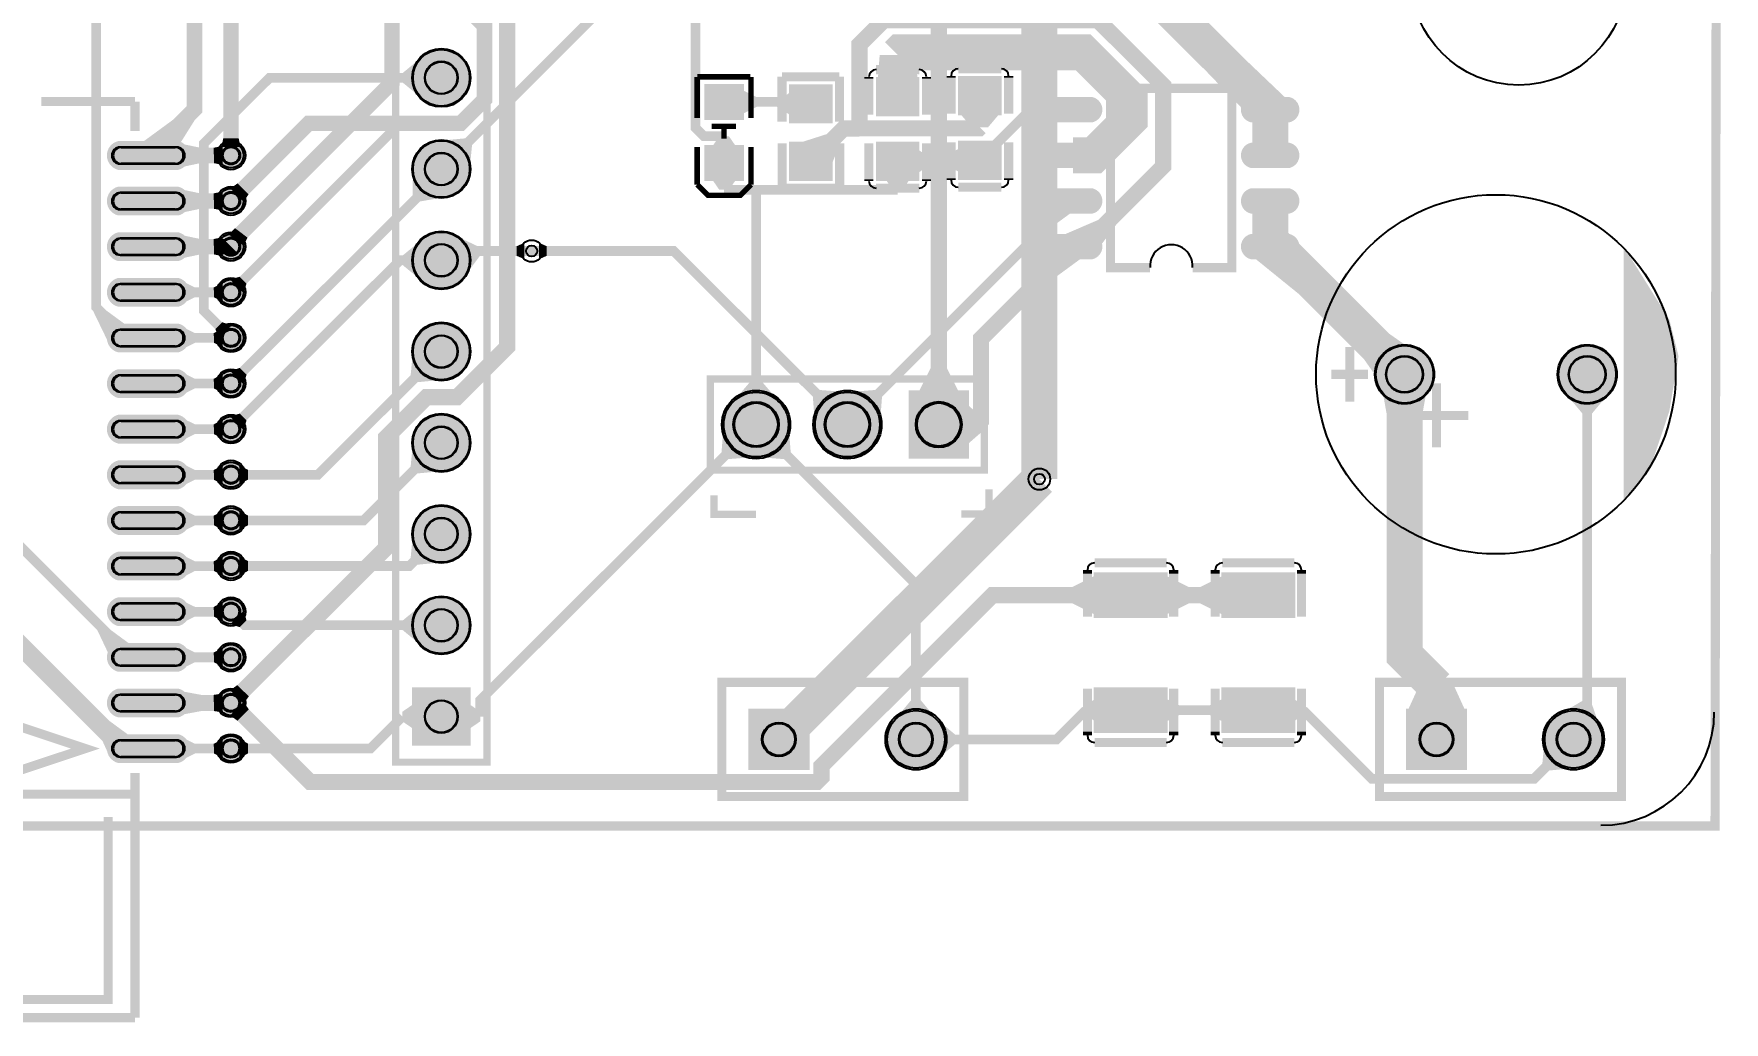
# Model space of a CAD drawing. Header units: millimetres. Extents: x 0 to 114, y -5 to 100.
# Drawn here: x 53.32 to 100.33, y -5.46 to 22.05 of the extents above; entities that cross this region are included whole.
import ezdxf

# ---------------------------------------------------------------- set-up
doc = ezdxf.new("R2010")
doc.units = ezdxf.units.MM
for name, color, linetype, true_color in [('BoardOutLine', 7, 'Continuous', 0xff00ff), ('BottomLayer', 7, 'Continuous', 0x0000ff), ('BottomSilkLayer', 7, 'Continuous', 0x66cc33), ('BottomSolderMaskLayer', 7, 'Continuous', 0xaa00ff), ('Document', 7, 'Continuous', 0xffffff), ('Hole', 7, 'Continuous', 0x222222), ('Multi-Layer', 7, 'Continuous', 0xc0c0c0), ('TopLayer', 7, 'Continuous', 0xff0000), ('TopPasteMaskLayer', 7, 'Continuous', 0x808080), ('TopSilkLayer', 7, 'Continuous', 0xffcc00), ('TopSolderMaskLayer', 7, 'Continuous', 0x800080)]:
    doc.layers.add(name, color=color, linetype=linetype, true_color=true_color)

msp = doc.modelspace()

# ---------------------------------------------------------------- hatches: boundary and pattern name
at = {"layer": 'BottomLayer'}
for points in [[(64.131, 21.419), (64.131, 20.237), (63.579, 20.693), (63.579, 20.963)], [(56.313, 19.016), (57.388, 19.005), (57.8, 19.661), (57.192, 19.661)], [(59.15, 17.377), (58.779, 17.748), (58.986, 17.888), (59.29, 17.584)], [(64.762, 17.508), (63.864, 18.276), (63.852, 17.561), (64.058, 17.385)], [(67.367, 15.777), (67.367, 16.235), (67.581, 16.141), (67.581, 15.871)], [(55.354, 13.537), (55.899, 13.936), (55.347, 14.341), (54.965, 14.341)], [(58.823, 13.938), (58.452, 13.567), (58.369, 13.831), (58.56, 14.021)], [(59.15, 12.297), (58.779, 12.668), (59.043, 12.751), (59.233, 12.56)], [(77.924, 12.076), (79.049, 12.076), (78.711, 12.751), (78.261, 12.751)], [(75.048, 11.12), (76.002, 12.074), (75.175, 12.138), (74.984, 11.947)], [(92.04, 12.044), (90.84, 12.044), (90.94, 11.484), (91.94, 11.484)], [(97.12, 12.044), (95.92, 12.044), (96.385, 11.484), (96.655, 11.484)], [(73.35, 10.278), (74.304, 11.232), (74.368, 10.405), (74.177, 10.214)], [(59.15, 3.407), (58.779, 3.778), (58.979, 3.925), (59.297, 3.607)], [(91.529, 3.213), (93.129, 3.213), (92.829, 3.874), (91.829, 3.874)], [(63.864, 3.386), (63.864, 2.711), (63.569, 2.913), (63.569, 3.183)], [(78.451, 2.942), (77.251, 2.942), (77.716, 3.502), (77.986, 3.502)], [(96.886, 2.699), (95.762, 3.119), (96.385, 3.484), (96.655, 3.383)], [(55.366, 2.257), (55.993, 2.506), (55.442, 2.911), (55.06, 2.911)], [(59.033, 1.897), (59.032, 2.422), (59.277, 2.294), (59.278, 2.024)]]:
    msp.add_hatch(color=256, dxfattribs=at).paths.add_polyline_path(points)
at = {"layer": 'BottomSolderMaskLayer'}
for points in [[(63.839, 20.828, 1), (65.464, 20.828, 1)], [(57.336, 19.067, -0.785398), (57.336, 18.265), (55.665, 18.265, -0.785398), (55.665, 19.067)], [(58.4, 18.669, 1), (59.202, 18.669, 1)], [(63.839, 18.288, 1), (65.464, 18.288, 1)], [(57.336, 17.797, -0.785398), (57.336, 16.995), (55.665, 16.995, -0.785398), (55.665, 17.797)], [(58.4, 17.399, 1), (59.202, 17.399, 1)], [(57.336, 16.527, -0.785398), (57.336, 15.725), (55.665, 15.725, -0.785398), (55.665, 16.527)], [(58.4, 16.129, 1), (59.202, 16.129, 1)], [(63.839, 15.748, 1), (65.464, 15.748, 1)], [(57.336, 15.257, -0.785398), (57.336, 14.455), (55.665, 14.455, -0.785398), (55.665, 15.257)], [(58.4, 14.859, 1), (59.202, 14.859, 1)], [(57.336, 13.987, -0.785398), (57.336, 13.185), (55.665, 13.185, -0.785398), (55.665, 13.987)], [(58.4, 13.589, 1), (59.202, 13.589, 1)], [(63.839, 13.208, 1), (65.464, 13.208, 1)], [(90.615, 12.573, 1), (92.265, 12.573, 1)], [(95.695, 12.573, 1), (97.345, 12.573, 1)], [(57.336, 12.717, -0.785398), (57.336, 11.915), (55.665, 11.915, -0.785398), (55.665, 12.717)], [(58.4, 12.319, 1), (59.202, 12.319, 1)], [(72.455, 11.176, 1), (74.357, 11.176, 1)], [(74.995, 11.176, 1), (76.897, 11.176, 1)], [(79.324, 10.225), (77.648, 10.225), (77.648, 12.127), (79.324, 12.127)], [(57.336, 11.447, -0.785398), (57.336, 10.645), (55.665, 10.645, -0.785398), (55.665, 11.447)], [(58.4, 11.049, 1), (59.202, 11.049, 1)], [(63.839, 10.668, 1), (65.464, 10.668, 1)], [(57.336, 10.177, -0.785398), (57.336, 9.375), (55.665, 9.375, -0.785398), (55.665, 10.177)], [(58.4, 9.779, 1), (59.202, 9.779, 1)], [(63.839, 8.128, 1), (65.464, 8.128, 1)], [(57.336, 8.907, -0.785398), (57.336, 8.105), (55.665, 8.105, -0.785398), (55.665, 8.907)], [(58.4, 8.509, 1), (59.202, 8.509, 1)], [(57.336, 7.637, -0.785398), (57.336, 6.835), (55.665, 6.835, -0.785398), (55.665, 7.637)], [(58.4, 7.239, 1), (59.202, 7.239, 1)], [(57.336, 6.367, -0.785398), (57.336, 5.565), (55.665, 5.565, -0.785398), (55.665, 6.367)], [(58.4, 5.969, 1), (59.202, 5.969, 1)], [(63.839, 5.588, 1), (65.464, 5.588, 1)], [(57.336, 5.097, -0.785398), (57.336, 4.295), (55.665, 4.295, -0.785398), (55.665, 5.097)], [(58.4, 4.699, 1), (59.202, 4.699, 1)], [(57.336, 3.827, -0.785398), (57.336, 3.025), (55.665, 3.025, -0.785398), (55.665, 3.827)], [(58.4, 3.429, 1), (59.202, 3.429, 1)], [(65.464, 2.235), (65.464, 3.861), (63.839, 3.861), (63.839, 2.235)], [(73.19, 3.264), (74.892, 3.264), (74.892, 1.562), (73.19, 1.562)], [(77, 2.413, 1), (78.702, 2.413, 1)], [(91.478, 3.264), (93.18, 3.264), (93.18, 1.562), (91.478, 1.562)], [(95.288, 2.413, 1), (96.99, 2.413, 1)], [(57.336, 2.557, -0.785398), (57.336, 1.755), (55.665, 1.755, -0.785398), (55.665, 2.557)], [(58.4, 2.159, 1), (59.202, 2.159, 1)]]:
    msp.add_hatch(color=256, dxfattribs=at).paths.add_polyline_path(points)
at = {"layer": 'Document'}
for points in [[(92.202, 11.811), (92.202, 10.541), (92.456, 10.541), (92.456, 12.319), (92.202, 12.319)], [(91.44, 11.557), (93.218, 11.557), (93.218, 11.303), (91.44, 11.303)]]:
    msp.add_hatch(color=256, dxfattribs=at).paths.add_polyline_path(points)
at = {"layer": 'Multi-Layer'}
for points in [[(63.864, 20.828, 1), (65.439, 20.828, 1)], [(57.301, 19.016, -0.785398), (57.301, 18.316), (55.701, 18.316, -0.785398), (55.701, 19.016)], [(58.451, 18.669, 1), (59.151, 18.669, 1)], [(63.864, 18.288, 1), (65.439, 18.288, 1)], [(57.301, 17.746, -0.785398), (57.301, 17.046), (55.701, 17.046, -0.785398), (55.701, 17.746)], [(58.451, 17.399, 1), (59.151, 17.399, 1)], [(57.301, 16.476, -0.785398), (57.301, 15.776), (55.701, 15.776, -0.785398), (55.701, 16.476)], [(58.451, 16.129, 1), (59.151, 16.129, 1)], [(63.864, 15.748, 1), (65.439, 15.748, 1)], [(57.301, 15.206, -0.785398), (57.301, 14.506), (55.701, 14.506, -0.785398), (55.701, 15.206)], [(58.451, 14.859, 1), (59.151, 14.859, 1)], [(57.301, 13.936, -0.785398), (57.301, 13.236), (55.701, 13.236, -0.785398), (55.701, 13.936)], [(58.451, 13.589, 1), (59.151, 13.589, 1)], [(63.864, 13.208, 1), (65.439, 13.208, 1)], [(90.64, 12.573, 1), (92.24, 12.573, 1)], [(95.72, 12.573, 1), (97.32, 12.573, 1)], [(57.301, 12.666, -0.785398), (57.301, 11.966), (55.701, 11.966, -0.785398), (55.701, 12.666)], [(58.451, 12.319, 1), (59.151, 12.319, 1)], [(72.506, 11.176, 1), (74.306, 11.176, 1)], [(75.046, 11.176, 1), (76.846, 11.176, 1)], [(79.273, 10.276), (77.699, 10.276), (77.699, 12.076), (79.273, 12.076)], [(57.301, 11.396, -0.785398), (57.301, 10.696), (55.701, 10.696, -0.785398), (55.701, 11.396)], [(58.451, 11.049, 1), (59.151, 11.049, 1)], [(63.864, 10.668, 1), (65.439, 10.668, 1)], [(57.301, 10.126, -0.785398), (57.301, 9.426), (55.701, 9.426, -0.785398), (55.701, 10.126)], [(58.451, 9.779, 1), (59.151, 9.779, 1)], [(57.301, 8.856, -0.785398), (57.301, 8.156), (55.701, 8.156, -0.785398), (55.701, 8.856)], [(58.451, 8.509, 1), (59.151, 8.509, 1)], [(63.864, 8.128, 1), (65.439, 8.128, 1)], [(57.301, 7.586, -0.785398), (57.301, 6.886), (55.701, 6.886, -0.785398), (55.701, 7.586)], [(58.451, 7.239, 1), (59.151, 7.239, 1)], [(57.301, 6.316, -0.785398), (57.301, 5.616), (55.701, 5.616, -0.785398), (55.701, 6.316)], [(58.451, 5.969, 1), (59.151, 5.969, 1)], [(63.864, 5.588, 1), (65.439, 5.588, 1)], [(57.301, 5.046, -0.785398), (57.301, 4.346), (55.701, 4.346, -0.785398), (55.701, 5.046)], [(58.451, 4.699, 1), (59.151, 4.699, 1)], [(57.301, 3.776, -0.785398), (57.301, 3.076), (55.701, 3.076, -0.785398), (55.701, 3.776)], [(58.451, 3.429, 1), (59.151, 3.429, 1)], [(65.439, 2.261), (65.439, 3.835), (63.864, 3.835), (63.864, 2.261)], [(73.241, 3.213), (74.841, 3.213), (74.841, 1.613), (73.241, 1.613)], [(77.051, 2.413, 1), (78.651, 2.413, 1)], [(91.529, 3.213), (93.129, 3.213), (93.129, 1.613), (91.529, 1.613)], [(95.339, 2.413, 1), (96.939, 2.413, 1)], [(57.301, 2.506, -0.785398), (57.301, 1.806), (55.701, 1.806, -0.785398), (55.701, 2.506)], [(58.451, 2.159, 1), (59.151, 2.159, 1)]]:
    msp.add_hatch(color=256, dxfattribs=at).paths.add_polyline_path(points)
at = {"layer": 'TopLayer'}
for points in [[(76.793, 20.804), (77.893, 20.804), (77.843, 21.465), (76.843, 21.465)], [(87.243, 19.639), (88.163, 20.239), (87.018, 21.331), (85.963, 20.972)], [(76.793, 19.804), (76.793, 20.804), (77.893, 20.804), (77.893, 19.804)], [(79.079, 19.831), (79.079, 20.831), (80.179, 20.831), (80.179, 19.831)], [(73.017, 19.704), (72.017, 19.704), (72.017, 20.604), (73.017, 20.604)], [(73.017, 20.491), (73.017, 19.816), (73.422, 20.019), (73.422, 20.289)], [(74.38, 19.767), (74.38, 20.442), (74.091, 20.239), (74.091, 19.969)], [(74.38, 19.604), (74.38, 20.604), (75.48, 20.604), (75.48, 19.604)], [(81.763, 19.639), (81.763, 20.239), (81.358, 20.074), (81.358, 19.804)], [(82.683, 20.239, -0.785398), (82.683, 19.639), (81.763, 19.639, -0.785398), (81.763, 20.239)], [(88.163, 20.239, -0.785398), (88.163, 19.639), (87.243, 19.639, -0.785398), (87.243, 20.239)], [(80.179, 19.831), (79.079, 19.831), (79.404, 19.446), (79.854, 19.446)], [(87.243, 18.969), (88.163, 18.969), (88.203, 19.939), (87.203, 19.939)], [(88.163, 19.639), (87.243, 19.639), (87.203, 18.669), (88.203, 18.669)], [(57.301, 18.316), (57.301, 19.016), (57.946, 18.881), (57.946, 18.451)], [(58.571, 18.405), (58.568, 18.93), (58.323, 18.881), (58.326, 18.451)], [(59.064, 18.9), (58.539, 18.901), (58.586, 19.146), (59.016, 19.145)], [(64.602, 19.074), (65.437, 18.239), (65.505, 18.951), (65.314, 19.142)], [(73.017, 18.004), (72.017, 18.004), (72.017, 18.904), (73.017, 18.904)], [(72.18, 18.904), (72.855, 18.904), (72.652, 19.199), (72.382, 19.199)], [(74.38, 18.004), (74.38, 19.004), (75.48, 19.004), (75.48, 18.004)], [(74.57, 19.004), (75.48, 18.342), (75.735, 18.991), (75.367, 19.259)], [(76.793, 18.004), (76.793, 19.004), (77.893, 19.004), (77.893, 18.004)], [(77.893, 18.842), (77.893, 18.167), (78.188, 18.369), (78.188, 18.639)], [(79.079, 18.194), (79.079, 18.869), (78.674, 18.666), (78.674, 18.396)], [(79.079, 18.031), (79.079, 19.031), (80.179, 19.031), (80.179, 18.031)], [(82.683, 18.969, -0.785398), (82.683, 18.369), (81.763, 18.369, -0.785398), (81.763, 18.969)], [(88.163, 18.969, -0.785398), (88.163, 18.369), (87.243, 18.369, -0.785398), (87.243, 18.969)], [(72.855, 18.004), (72.18, 18.004), (72.382, 17.709), (72.652, 17.709)], [(77.681, 18.004), (77.006, 18.004), (77.208, 17.709), (77.478, 17.709)], [(57.301, 17.046), (57.301, 17.746), (57.946, 17.611), (57.946, 17.181)], [(58.571, 17.135), (58.568, 17.66), (58.323, 17.611), (58.326, 17.181)], [(82.683, 17.699, -0.785398), (82.683, 17.099), (81.763, 17.099, -0.785398), (81.763, 17.699)], [(88.163, 17.699, -0.785398), (88.163, 17.099), (87.243, 17.099, -0.785398), (87.243, 17.699)], [(87.243, 16.429), (88.163, 16.429), (88.203, 17.399), (87.203, 17.399)], [(82.207, 17.099), (81.539, 17.199), (81.273, 16.694), (81.655, 16.694)], [(88.163, 17.099), (87.243, 17.099), (87.203, 16.129), (88.203, 16.129)], [(57.301, 15.776), (57.301, 16.476), (57.946, 16.341), (57.946, 15.911)], [(58.732, 16.472), (59.15, 16.155), (59.262, 16.378), (58.916, 16.64)], [(81.892, 16.429), (82.982, 16.151), (83.422, 16.74), (82.914, 16.868)], [(58.571, 15.865), (58.568, 16.39), (58.323, 16.341), (58.326, 15.911)], [(64.131, 16.339), (64.131, 15.157), (63.579, 15.613), (63.579, 15.883)], [(65.299, 15.3), (65.015, 16.446), (65.659, 16.141), (65.725, 15.871)], [(66.964, 15.777), (66.964, 16.235), (66.75, 16.141), (66.75, 15.871)], [(82.486, 15.829), (81.486, 16.244), (80.93, 15.154), (81.566, 15.154)], [(82.683, 16.429, -0.785398), (82.683, 15.829), (81.763, 15.829, -0.785398), (81.763, 16.429)], [(88.163, 16.429, -0.785398), (88.163, 15.829), (87.243, 15.829, -0.785398), (87.243, 16.429)], [(88.163, 16.429), (87.243, 15.829), (88.482, 14.824), (89.496, 15.224)], [(57.394, 14.518), (57.393, 15.193), (57.798, 14.991), (57.799, 14.721)], [(58.571, 14.595), (58.568, 15.12), (58.324, 14.991), (58.325, 14.721)], [(59.15, 14.837), (58.779, 15.208), (59.043, 15.291), (59.233, 15.1)], [(57.394, 13.248), (57.393, 13.923), (57.798, 13.721), (57.799, 13.451)], [(58.571, 13.325), (58.568, 13.85), (58.324, 13.721), (58.325, 13.451)], [(90.642, 12.523), (91.49, 13.371), (91.024, 13.697), (90.316, 12.99)], [(63.866, 13.257), (64.701, 12.422), (63.989, 12.355), (63.798, 12.545)], [(57.394, 11.978), (57.393, 12.653), (57.798, 12.451), (57.799, 12.181)], [(58.571, 12.055), (58.568, 12.58), (58.324, 12.451), (58.325, 12.181)], [(74.081, 11.771), (72.731, 11.771), (73.271, 12.401), (73.541, 12.401)], [(75.89, 12.074), (76.844, 11.12), (76.908, 11.947), (76.717, 12.138)], [(57.394, 10.708), (57.393, 11.383), (57.798, 11.181), (57.799, 10.911)], [(58.571, 10.785), (58.568, 11.31), (58.324, 11.181), (58.325, 10.911)], [(59.15, 11.027), (58.779, 11.398), (59.043, 11.481), (59.233, 11.29)], [(79.273, 11.739), (79.273, 10.614), (79.659, 10.951), (79.659, 11.401)], [(72.508, 11.232), (73.462, 10.278), (72.635, 10.214), (72.444, 10.405)], [(63.866, 10.717), (64.701, 9.882), (63.989, 9.815), (63.798, 10.005)], [(57.394, 9.438), (57.393, 10.113), (57.798, 9.911), (57.799, 9.641)], [(58.571, 9.515), (58.568, 10.04), (58.324, 9.911), (58.325, 9.641)], [(59.033, 9.517), (59.032, 10.042), (59.277, 9.914), (59.278, 9.644)], [(57.394, 8.168), (57.393, 8.843), (57.798, 8.641), (57.799, 8.371)], [(58.571, 8.245), (58.568, 8.77), (58.324, 8.641), (58.325, 8.371)], [(59.033, 8.247), (59.032, 8.772), (59.277, 8.644), (59.278, 8.374)], [(63.866, 8.177), (64.701, 7.342), (63.989, 7.275), (63.798, 7.465)], [(57.394, 6.898), (57.393, 7.573), (57.798, 7.371), (57.799, 7.101)], [(58.571, 6.975), (58.568, 7.5), (58.324, 7.371), (58.325, 7.101)], [(59.033, 6.977), (59.032, 7.502), (59.277, 7.374), (59.278, 7.104)], [(82.87, 5.864), (82.87, 6.989), (82.195, 6.651), (82.195, 6.201)], [(82.87, 5.826), (82.87, 7.026), (84.77, 7.026), (84.77, 5.826)], [(84.77, 6.989), (84.77, 5.864), (85.445, 6.201), (85.445, 6.651)], [(86.426, 5.864), (86.426, 6.989), (85.751, 6.651), (85.751, 6.201)], [(86.426, 5.826), (86.426, 7.026), (88.326, 7.026), (88.326, 5.826)], [(57.394, 5.628), (57.393, 6.303), (57.798, 6.101), (57.799, 5.831)], [(58.571, 5.705), (58.568, 6.23), (58.324, 6.101), (58.325, 5.831)], [(64.131, 6.179), (64.131, 4.997), (63.579, 5.453), (63.579, 5.723)], [(59.15, 5.991), (58.779, 5.62), (59.043, 5.537), (59.233, 5.728)], [(55.378, 4.832), (56.018, 5.046), (55.467, 5.451), (55.085, 5.451)], [(57.394, 4.358), (57.393, 5.033), (57.798, 4.831), (57.799, 4.561)], [(58.571, 4.435), (58.568, 4.96), (58.324, 4.831), (58.325, 4.561)], [(57.301, 3.076), (57.301, 3.776), (57.976, 3.651), (57.976, 3.201)], [(82.87, 2.626), (82.87, 3.826), (84.77, 3.826), (84.77, 2.626)], [(86.426, 2.626), (86.426, 3.826), (88.326, 3.826), (88.326, 2.626)], [(58.571, 3.165), (58.568, 3.69), (58.323, 3.651), (58.326, 3.201)], [(59.15, 3.451), (58.779, 3.08), (58.979, 2.933), (59.297, 3.251)], [(65.439, 2.711), (65.439, 3.386), (65.734, 3.183), (65.734, 2.913)], [(82.87, 2.889), (82.87, 3.564), (82.575, 3.361), (82.575, 3.091)], [(84.77, 3.564), (84.77, 2.889), (85.175, 3.091), (85.175, 3.361)], [(86.426, 2.889), (86.426, 3.564), (86.021, 3.361), (86.021, 3.091)], [(88.326, 3.564), (88.326, 2.889), (88.621, 3.091), (88.621, 3.361)], [(78.38, 1.813), (78.38, 3.013), (78.94, 2.548), (78.94, 2.278)], [(55.842, 2.476), (55.416, 1.953), (55.229, 2.365), (55.401, 2.575)], [(57.394, 1.818), (57.393, 2.493), (57.798, 2.291), (57.799, 2.021)], [(58.571, 1.895), (58.568, 2.42), (58.324, 2.291), (58.325, 2.021)], [(95.34, 2.463), (96.189, 1.614), (95.464, 1.547), (95.273, 1.738)]]:
    msp.add_hatch(color=256, dxfattribs=at).paths.add_polyline_path(points)
at = {"layer": 'TopPasteMaskLayer'}
for points in [[(76.793, 19.804), (76.793, 20.804), (77.893, 20.804), (77.893, 19.804)], [(79.079, 19.831), (79.079, 20.831), (80.179, 20.831), (80.179, 19.831)], [(73.017, 19.704), (72.017, 19.704), (72.017, 20.604), (73.017, 20.604)], [(74.38, 19.604), (74.38, 20.604), (75.48, 20.604), (75.48, 19.604)], [(82.683, 20.239, -0.785398), (82.683, 19.639), (81.763, 19.639, -0.785398), (81.763, 20.239)], [(88.163, 20.239, -0.785398), (88.163, 19.639), (87.243, 19.639, -0.785398), (87.243, 20.239)], [(73.017, 18.004), (72.017, 18.004), (72.017, 18.904), (73.017, 18.904)], [(74.38, 18.004), (74.38, 19.004), (75.48, 19.004), (75.48, 18.004)], [(76.793, 18.004), (76.793, 19.004), (77.893, 19.004), (77.893, 18.004)], [(79.079, 18.031), (79.079, 19.031), (80.179, 19.031), (80.179, 18.031)], [(82.683, 18.969, -0.785398), (82.683, 18.369), (81.763, 18.369, -0.785398), (81.763, 18.969)], [(88.163, 18.969, -0.785398), (88.163, 18.369), (87.243, 18.369, -0.785398), (87.243, 18.969)], [(82.683, 17.699, -0.785398), (82.683, 17.099), (81.763, 17.099, -0.785398), (81.763, 17.699)], [(88.163, 17.699, -0.785398), (88.163, 17.099), (87.243, 17.099, -0.785398), (87.243, 17.699)], [(82.683, 16.429, -0.785398), (82.683, 15.829), (81.763, 15.829, -0.785398), (81.763, 16.429)], [(88.163, 16.429, -0.785398), (88.163, 15.829), (87.243, 15.829, -0.785398), (87.243, 16.429)], [(82.87, 5.826), (82.87, 7.026), (84.77, 7.026), (84.77, 5.826)], [(86.426, 5.826), (86.426, 7.026), (88.326, 7.026), (88.326, 5.826)], [(82.87, 2.626), (82.87, 3.826), (84.77, 3.826), (84.77, 2.626)], [(86.426, 2.626), (86.426, 3.826), (88.326, 3.826), (88.326, 2.626)]]:
    msp.add_hatch(color=256, dxfattribs=at).paths.add_polyline_path(points)
at = {"layer": 'TopSilkLayer'}
msp.add_hatch(color=256, dxfattribs=at).paths.add_polyline_path([(97.536, 16.129), (97.536, 9.017), (98.298, 10.033), (98.806, 11.557), (99.06, 13.081), (98.806, 14.097)])
at = {"layer": 'TopSolderMaskLayer'}
for points in [[(63.839, 20.828, 1), (65.464, 20.828, 1)], [(76.737, 19.758), (76.737, 20.85), (77.949, 20.85), (77.949, 19.758)], [(79.023, 19.785), (79.023, 20.877), (80.235, 20.877), (80.235, 19.785)], [(73.068, 19.653), (71.966, 19.653), (71.966, 20.655), (73.068, 20.655)], [(74.324, 19.558), (74.324, 20.65), (75.536, 20.65), (75.536, 19.558)], [(82.761, 20.29, -0.785398), (82.761, 19.588), (81.685, 19.588, -0.785398), (81.685, 20.29)], [(88.241, 20.29, -0.785398), (88.241, 19.588), (87.165, 19.588, -0.785398), (87.165, 20.29)], [(57.336, 19.067, -0.785398), (57.336, 18.265), (55.665, 18.265, -0.785398), (55.665, 19.067)], [(58.4, 18.669, 1), (59.202, 18.669, 1)], [(63.839, 18.288, 1), (65.464, 18.288, 1)], [(73.068, 17.953), (71.966, 17.953), (71.966, 18.955), (73.068, 18.955)], [(74.324, 17.958), (74.324, 19.05), (75.536, 19.05), (75.536, 17.958)], [(76.737, 17.958), (76.737, 19.05), (77.949, 19.05), (77.949, 17.958)], [(79.023, 17.985), (79.023, 19.077), (80.235, 19.077), (80.235, 17.985)], [(82.761, 19.02, -0.785398), (82.761, 18.318), (81.685, 18.318, -0.785398), (81.685, 19.02)], [(88.241, 19.02, -0.785398), (88.241, 18.318), (87.165, 18.318, -0.785398), (87.165, 19.02)], [(57.336, 17.797, -0.785398), (57.336, 16.995), (55.665, 16.995, -0.785398), (55.665, 17.797)], [(58.4, 17.399, 1), (59.202, 17.399, 1)], [(82.761, 17.75, -0.785398), (82.761, 17.048), (81.685, 17.048, -0.785398), (81.685, 17.75)], [(88.241, 17.75, -0.785398), (88.241, 17.048), (87.165, 17.048, -0.785398), (87.165, 17.75)], [(57.336, 16.527, -0.785398), (57.336, 15.725), (55.665, 15.725, -0.785398), (55.665, 16.527)], [(58.4, 16.129, 1), (59.202, 16.129, 1)], [(63.839, 15.748, 1), (65.464, 15.748, 1)], [(82.761, 16.48, -0.785398), (82.761, 15.778), (81.685, 15.778, -0.785398), (81.685, 16.48)], [(88.241, 16.48, -0.785398), (88.241, 15.778), (87.165, 15.778, -0.785398), (87.165, 16.48)], [(57.336, 15.257, -0.785398), (57.336, 14.455), (55.665, 14.455, -0.785398), (55.665, 15.257)], [(58.4, 14.859, 1), (59.202, 14.859, 1)], [(57.336, 13.987, -0.785398), (57.336, 13.185), (55.665, 13.185, -0.785398), (55.665, 13.987)], [(58.4, 13.589, 1), (59.202, 13.589, 1)], [(63.839, 13.208, 1), (65.464, 13.208, 1)], [(90.615, 12.573, 1), (92.265, 12.573, 1)], [(95.695, 12.573, 1), (97.345, 12.573, 1)], [(57.336, 12.717, -0.785398), (57.336, 11.915), (55.665, 11.915, -0.785398), (55.665, 12.717)], [(58.4, 12.319, 1), (59.202, 12.319, 1)], [(72.455, 11.176, 1), (74.357, 11.176, 1)], [(74.995, 11.176, 1), (76.897, 11.176, 1)], [(79.324, 10.225), (77.648, 10.225), (77.648, 12.127), (79.324, 12.127)], [(57.336, 11.447, -0.785398), (57.336, 10.645), (55.665, 10.645, -0.785398), (55.665, 11.447)], [(58.4, 11.049, 1), (59.202, 11.049, 1)], [(63.839, 10.668, 1), (65.464, 10.668, 1)], [(57.336, 10.177, -0.785398), (57.336, 9.375), (55.665, 9.375, -0.785398), (55.665, 10.177)], [(58.4, 9.779, 1), (59.202, 9.779, 1)], [(63.839, 8.128, 1), (65.464, 8.128, 1)], [(57.336, 8.907, -0.785398), (57.336, 8.105), (55.665, 8.105, -0.785398), (55.665, 8.907)], [(58.4, 8.509, 1), (59.202, 8.509, 1)], [(57.336, 7.637, -0.785398), (57.336, 6.835), (55.665, 6.835, -0.785398), (55.665, 7.637)], [(58.4, 7.239, 1), (59.202, 7.239, 1)], [(82.79, 5.794), (82.79, 7.058), (84.85, 7.058), (84.85, 5.794)], [(86.346, 5.794), (86.346, 7.058), (88.406, 7.058), (88.406, 5.794)], [(57.336, 6.367, -0.785398), (57.336, 5.565), (55.665, 5.565, -0.785398), (55.665, 6.367)], [(58.4, 5.969, 1), (59.202, 5.969, 1)], [(63.839, 5.588, 1), (65.464, 5.588, 1)], [(57.336, 5.097, -0.785398), (57.336, 4.295), (55.665, 4.295, -0.785398), (55.665, 5.097)], [(58.4, 4.699, 1), (59.202, 4.699, 1)], [(57.336, 3.827, -0.785398), (57.336, 3.025), (55.665, 3.025, -0.785398), (55.665, 3.827)], [(58.4, 3.429, 1), (59.202, 3.429, 1)], [(65.464, 2.235), (65.464, 3.861), (63.839, 3.861), (63.839, 2.235)], [(82.79, 2.594), (82.79, 3.858), (84.85, 3.858), (84.85, 2.594)], [(86.346, 2.594), (86.346, 3.858), (88.406, 3.858), (88.406, 2.594)], [(73.19, 3.264), (74.892, 3.264), (74.892, 1.562), (73.19, 1.562)], [(77, 2.413, 1), (78.702, 2.413, 1)], [(91.478, 3.264), (93.18, 3.264), (93.18, 1.562), (91.478, 1.562)], [(95.288, 2.413, 1), (96.99, 2.413, 1)], [(57.336, 2.557, -0.785398), (57.336, 1.755), (55.665, 1.755, -0.785398), (55.665, 2.557)], [(58.4, 2.159, 1), (59.202, 2.159, 1)]]:
    msp.add_hatch(color=256, dxfattribs=at).paths.add_polyline_path(points)

# ---------------------------------------------------------------- linework, layer by layer
at = {"layer": 'BoardOutLine', "const_width": 0.254}
msp.add_lwpolyline([(0, 100), (100.203, 99.949), (100.076, 0), (0, 0), (0, 100)], close=True, dxfattribs=at)
at = {"layer": 'BoardOutLine'}
msp.add_arc((96.901, 3.175), 3.154, 270, 359.9317, dxfattribs=at)
at = {"layer": 'BottomLayer'}
for points, const_width in [([(57.785, 89.281), (57.785, 19.949), (56.5, 18.666)], 0.43), ([(56.5, 13.586), (55.91, 13.586), (55.049, 14.448), (55.049, 23.785), (55.761, 24.496), (55.761, 74.432)], 0.27), ([(69.728, 45.569), (81.285, 34.011), (81.285, 9.657)], 1), ([(78.486, 11.176), (78.486, 27.313), (64.651, 41.148)], 0.45), ([(64.651, 38.608), (66.48, 36.78), (66.48, 13.332), (65.086, 11.938), (64.238, 11.938), (63.119, 10.819), (63.119, 7.747), (58.801, 3.429)], 0.45), ([(65.852, 24.638), (65.852, 20.224), (65.186, 19.558), (60.96, 19.558), (58.801, 17.399)], 0.43), ([(52.832, 20.574), (52.832, 5.329), (56.004, 2.156), (56.5, 2.156)], 0.27), ([(64.651, 20.828), (59.878, 20.828), (58.049, 18.999), (58.049, 14.341), (58.801, 13.589)], 0.27), ([(58.801, 12.319), (64.651, 18.169), (64.651, 18.288)], 0.27), ([(75.946, 11.176), (71.116, 16.006), (67.165, 16.006)], 0.27), ([(92.329, 3.874), (91.44, 4.763), (91.44, 12.573)], 1), ([(96.139, 2.413), (96.52, 2.794), (96.52, 12.573)], 0.27), ([(73.406, 11.176), (77.851, 6.731), (77.851, 2.413)], 0.27), ([(92.329, 2.413), (92.329, 3.873)], 1), ([(58.801, 2.159), (62.68, 2.159), (63.569, 3.048)], 0.27), ([(64.651, 3.048), (63.569, 3.048)], 0.27)]:
    msp.add_lwpolyline(points, dxfattribs=dict(at, const_width=const_width))
at = {"layer": 'BottomSilkLayer', "const_width": 0.203}
for points in [[(65.921, 3.683), (65.921, 1.778), (63.381, 1.778), (63.381, 42.418), (65.921, 42.418), (65.921, 39.878)], [(65.921, 39.878), (65.921, 3.683)]]:
    msp.add_lwpolyline(points, dxfattribs=at)
at = {"layer": 'BottomSolderMaskLayer'}
for points in [[(55.718, 18.901), (57.284, 18.901)], [(55.718, 18.431), (57.284, 18.431)], [(55.718, 17.631), (57.284, 17.631)], [(55.718, 17.161), (57.284, 17.161)], [(55.718, 16.361), (57.284, 16.361)], [(55.718, 15.891), (57.284, 15.891)], [(55.718, 15.091), (57.284, 15.091)], [(55.718, 14.621), (57.284, 14.621)], [(55.718, 13.821), (57.284, 13.821)], [(55.718, 13.351), (57.284, 13.351)], [(55.718, 12.551), (57.284, 12.551)], [(55.718, 12.081), (57.284, 12.081)], [(55.718, 11.281), (57.284, 11.281)], [(55.718, 10.811), (57.284, 10.811)], [(55.718, 10.011), (57.284, 10.011)], [(55.718, 9.541), (57.284, 9.541)], [(55.718, 8.741), (57.284, 8.741)], [(55.718, 8.271), (57.284, 8.271)], [(55.718, 7.471), (57.284, 7.471)], [(55.718, 7.001), (57.284, 7.001)], [(55.718, 6.201), (57.284, 6.201)], [(55.718, 5.731), (57.284, 5.731)], [(55.718, 4.931), (57.284, 4.931)], [(55.718, 4.461), (57.284, 4.461)], [(55.718, 3.661), (57.284, 3.661)], [(55.718, 3.191), (57.284, 3.191)], [(55.718, 2.391), (57.284, 2.391)], [(55.718, 1.921), (57.284, 1.921)]]:
    msp.add_lwpolyline(points, close=True, dxfattribs=at)
for centre, radius in [((64.651, 20.828), 0.813), ((64.651, 20.828), 0.459), ((58.801, 18.669), 0.401), ((58.801, 18.669), 0.258), ((64.651, 18.288), 0.813), ((64.651, 18.288), 0.459), ((58.801, 17.399), 0.401), ((58.801, 17.399), 0.258), ((58.801, 16.129), 0.401), ((64.651, 15.748), 0.813), ((58.801, 16.129), 0.258), ((64.651, 15.748), 0.459), ((58.801, 14.859), 0.401), ((58.801, 14.859), 0.258), ((58.801, 13.589), 0.401), ((58.801, 13.589), 0.258), ((64.651, 13.208), 0.813), ((64.651, 13.208), 0.459), ((91.44, 12.573), 0.825), ((96.52, 12.573), 0.825), ((58.801, 12.319), 0.401), ((91.44, 12.573), 0.516), ((96.52, 12.573), 0.516), ((58.801, 12.319), 0.258), ((73.406, 11.176), 0.951), ((73.406, 11.176), 0.634), ((75.946, 11.176), 0.951), ((75.946, 11.176), 0.634), ((78.486, 11.176), 0.639), ((58.801, 11.049), 0.401), ((58.801, 11.049), 0.258), ((64.651, 10.668), 0.813), ((64.651, 10.668), 0.459), ((58.801, 9.779), 0.401), ((58.801, 9.779), 0.258), ((64.651, 8.128), 0.813), ((58.801, 8.509), 0.401), ((58.801, 8.509), 0.258), ((64.651, 8.128), 0.459), ((58.801, 7.239), 0.401), ((58.801, 7.239), 0.258), ((58.801, 5.969), 0.401), ((58.801, 5.969), 0.258), ((64.651, 5.588), 0.813), ((64.651, 5.588), 0.459), ((58.801, 4.699), 0.401), ((58.801, 4.699), 0.258), ((58.801, 3.429), 0.401), ((58.801, 3.429), 0.258), ((64.651, 3.048), 0.459), ((74.041, 2.413), 0.473), ((77.851, 2.413), 0.851), ((77.851, 2.413), 0.473), ((92.329, 2.413), 0.473), ((96.139, 2.413), 0.851), ((96.139, 2.413), 0.473), ((58.801, 2.159), 0.401), ((58.801, 2.159), 0.258)]:
    msp.add_circle(centre, radius, dxfattribs=at)
for centre, start, end in [((55.718, 18.666), 450, 270), ((57.284, 18.666), 270, 450), ((55.718, 17.396), 450, 270), ((57.284, 17.396), 270, 450), ((55.718, 16.126), 450, 270), ((57.284, 16.126), 270, 450), ((55.718, 14.856), 450, 270), ((57.284, 14.856), 270, 450), ((55.718, 13.586), 450, 270), ((57.284, 13.586), 270, 450), ((55.718, 12.316), 450, 270), ((57.284, 12.316), 270, 450), ((55.718, 11.046), 450, 270), ((57.284, 11.046), 270, 450), ((55.718, 9.776), 450, 270), ((57.284, 9.776), 270, 450), ((55.718, 8.506), 450, 270), ((57.284, 8.506), 270, 450), ((55.718, 7.236), 450, 270), ((57.284, 7.236), 270, 450), ((55.718, 5.966), 450, 270), ((57.284, 5.966), 270, 450), ((55.718, 4.696), 450, 270), ((57.284, 4.696), 270, 450), ((55.718, 3.426), 450, 270), ((57.284, 3.426), 270, 450), ((55.718, 2.156), 450, 270), ((57.284, 2.156), 270, 450)]:
    msp.add_arc(centre, 0.235, start, end, dxfattribs=at)
at = {"layer": 'Hole'}
for centre, radius in [((67.165, 16.006), 0.153), ((81.285, 9.657), 0.15)]:
    msp.add_circle(centre, radius, dxfattribs=at)
at = {"layer": 'Multi-Layer'}
for points in [[(55.751, 18.891), (57.251, 18.891)], [(55.751, 18.441), (57.251, 18.441)], [(55.751, 17.621), (57.251, 17.621)], [(55.751, 17.171), (57.251, 17.171)], [(55.751, 16.351), (57.251, 16.351)], [(55.751, 15.901), (57.251, 15.901)], [(55.751, 15.081), (57.251, 15.081)], [(55.751, 14.631), (57.251, 14.631)], [(55.751, 13.811), (57.251, 13.811)], [(55.751, 13.361), (57.251, 13.361)], [(55.751, 12.541), (57.251, 12.541)], [(55.751, 12.091), (57.251, 12.091)], [(55.751, 11.271), (57.251, 11.271)], [(55.751, 10.821), (57.251, 10.821)], [(55.751, 10.001), (57.251, 10.001)], [(55.751, 9.551), (57.251, 9.551)], [(55.751, 8.731), (57.251, 8.731)], [(55.751, 8.281), (57.251, 8.281)], [(55.751, 7.461), (57.251, 7.461)], [(55.751, 7.011), (57.251, 7.011)], [(55.751, 6.191), (57.251, 6.191)], [(55.751, 5.741), (57.251, 5.741)], [(55.751, 4.921), (57.251, 4.921)], [(55.751, 4.471), (57.251, 4.471)], [(55.751, 3.651), (57.251, 3.651)], [(55.751, 3.201), (57.251, 3.201)], [(55.751, 2.381), (57.251, 2.381)], [(55.751, 1.931), (57.251, 1.931)]]:
    msp.add_lwpolyline(points, close=True, dxfattribs=at)
for centre, radius in [((64.651, 20.828), 0.787), ((64.651, 20.828), 0.445), ((58.801, 18.669), 0.35), ((58.801, 18.669), 0.225), ((64.651, 18.288), 0.787), ((64.651, 18.288), 0.445), ((58.801, 17.399), 0.35), ((58.801, 17.399), 0.225), ((58.801, 16.129), 0.35), ((64.651, 15.748), 0.787), ((58.801, 16.129), 0.225), ((64.651, 15.748), 0.445), ((67.165, 16.006), 0.305), ((58.801, 14.859), 0.35), ((58.801, 14.859), 0.225), ((58.801, 13.589), 0.35), ((58.801, 13.589), 0.225), ((64.651, 13.208), 0.787), ((64.651, 13.208), 0.445), ((91.44, 12.573), 0.8), ((96.52, 12.573), 0.8), ((91.44, 12.573), 0.5), ((96.52, 12.573), 0.5), ((58.801, 12.319), 0.35), ((58.801, 12.319), 0.225), ((73.406, 11.176), 0.9), ((73.406, 11.176), 0.6), ((75.946, 11.176), 0.9), ((75.946, 11.176), 0.6), ((78.486, 11.176), 0.6), ((58.801, 11.049), 0.35), ((64.651, 10.668), 0.787), ((58.801, 11.049), 0.225), ((64.651, 10.668), 0.445), ((58.801, 9.779), 0.35), ((58.801, 9.779), 0.225), ((81.285, 9.657), 0.3), ((58.801, 8.509), 0.35), ((58.801, 8.509), 0.225), ((64.651, 8.128), 0.787), ((64.651, 8.128), 0.445), ((58.801, 7.239), 0.35), ((58.801, 7.239), 0.225), ((58.801, 5.969), 0.35), ((58.801, 5.969), 0.225), ((64.651, 5.588), 0.787), ((64.651, 5.588), 0.445), ((58.801, 4.699), 0.35), ((58.801, 4.699), 0.225), ((58.801, 3.429), 0.35), ((58.801, 3.429), 0.225), ((64.651, 3.048), 0.445), ((74.041, 2.413), 0.445), ((77.851, 2.413), 0.8), ((77.851, 2.413), 0.445), ((92.329, 2.413), 0.445), ((96.139, 2.413), 0.8), ((96.139, 2.413), 0.445), ((58.801, 2.159), 0.35), ((58.801, 2.159), 0.225)]:
    msp.add_circle(centre, radius, dxfattribs=at)
for centre, start, end in [((55.751, 18.666), 450, 270), ((57.251, 18.666), 270, 450), ((55.751, 17.396), 450, 270), ((57.251, 17.396), 270, 450), ((55.751, 16.126), 450, 270), ((57.251, 16.126), 270, 450), ((55.751, 14.856), 450, 270), ((57.251, 14.856), 270, 450), ((55.751, 13.586), 450, 270), ((57.251, 13.586), 270, 450), ((55.751, 12.316), 450, 270), ((57.251, 12.316), 270, 450), ((55.751, 11.046), 450, 270), ((57.251, 11.046), 270, 450), ((55.751, 9.776), 450, 270), ((57.251, 9.776), 270, 450), ((55.751, 8.506), 450, 270), ((57.251, 8.506), 270, 450), ((55.751, 7.236), 450, 270), ((57.251, 7.236), 270, 450), ((55.751, 5.966), 450, 270), ((57.251, 5.966), 270, 450), ((55.751, 4.696), 450, 270), ((57.251, 4.696), 270, 450), ((55.751, 3.426), 450, 270), ((57.251, 3.426), 270, 450), ((55.751, 2.156), 450, 270), ((57.251, 2.156), 270, 450)]:
    msp.add_arc(centre, 0.225, start, end, dxfattribs=at)
at = {"layer": 'TopLayer'}
for points, const_width in [([(58.801, 18.669), (58.801, 25.138), (64.651, 30.988)], 0.43), ([(56.5, 4.696), (56.03, 4.696), (50.97, 9.759), (50.97, 12.263), (44.562, 18.669), (40.549, 18.669), (32.565, 26.655), (18.799, 26.655), (17.455, 25.309)], 0.27), ([(58.472, 16.126), (58.706, 16.126), (63.279, 20.7), (63.279, 24.536), (64.651, 25.908)], 0.43), ([(72.425, 26.062), (64.651, 18.288)], 0.27), ([(74.173, 25.908), (74.173, 25.113), (71.722, 22.662), (71.722, 19.436), (71.958, 19.199), (72.517, 19.199)], 0.27), ([(87.704, 19.939), (82.649, 24.991), (81.534, 24.991)], 1), ([(58.801, 14.859), (63.5, 19.558), (65.105, 19.558), (65.862, 20.315), (65.862, 22.157), (64.651, 23.368)], 0.27), ([(76.279, 19.418), (76.279, 21.753), (76.952, 22.426), (82.918, 22.426), (84.727, 20.617), (84.727, 18.364), (82.494, 16.129), (82.222, 16.129)], 0.45), ([(77.343, 21.466), (77.412, 21.534), (82.504, 21.534), (83.797, 20.239), (83.797, 19.667), (82.799, 18.669), (82.222, 18.669)], 1), ([(77.343, 20.305), (77.343, 21.466)], 1), ([(74.092, 20.104), (74.041, 20.155), (72.517, 20.155)], 0.27), ([(74.93, 20.104), (74.092, 20.104)], 0.27), ([(79.629, 20.33), (79.629, 19.446)], 0.45), ([(87.704, 18.669), (87.704, 19.939)], 1), ([(79.629, 18.532), (81.036, 19.939), (82.222, 19.939)], 0.27), ([(72.517, 18.453), (72.517, 19.2)], 0.27), ([(76.279, 19.418), (75.844, 19.418), (74.93, 18.504)], 0.45), ([(79.629, 19.446), (79.602, 19.419), (76.279, 19.419)], 0.45), ([(56.5, 18.666), (58.798, 18.666), (58.801, 18.669)], 0.43), ([(72.517, 18.453), (72.517, 17.709)], 0.27), ([(77.343, 18.504), (78.189, 18.504)], 0.27), ([(77.343, 18.504), (77.343, 17.709)], 0.27), ([(78.189, 18.504), (78.214, 18.532), (79.629, 18.532)], 0.27), ([(87.704, 16.129), (87.704, 17.399)], 1), ([(56.5, 17.396), (58.798, 17.396), (58.801, 17.399)], 0.43), ([(72.517, 17.709), (73.406, 17.709)], 0.27), ([(73.406, 17.709), (77.343, 17.709)], 0.27), ([(73.406, 17.709), (73.406, 11.176)], 0.27), ([(75.946, 11.176), (82.169, 17.399), (82.222, 17.399)], 0.27), ([(87.704, 16.129), (87.884, 16.129), (91.44, 12.573)], 1), ([(56.5, 16.126), (58.473, 16.126)], 0.43), ([(58.472, 16.126), (58.798, 16.126), (58.801, 16.129)], 0.43), ([(67.165, 16.006), (64.909, 16.006), (64.651, 15.748)], 0.27), ([(79.659, 11.176), (79.659, 13.564), (82.222, 16.129)], 0.45), ([(58.801, 11.049), (63.5, 15.748), (64.651, 15.748)], 0.27), ([(56.5, 14.856), (58.798, 14.856), (58.801, 14.859)], 0.27), ([(56.5, 13.586), (58.798, 13.586), (58.801, 13.589)], 0.27), ([(58.801, 9.779), (61.222, 9.779), (64.651, 13.208)], 0.27), ([(56.5, 12.316), (58.798, 12.316), (58.801, 12.319)], 0.27), ([(73.406, 11.176), (65.734, 3.504), (65.734, 3.048)], 0.27), ([(78.486, 11.176), (79.659, 11.176)], 0.45), ([(56.5, 11.046), (58.798, 11.046), (58.801, 11.049)], 0.27), ([(58.801, 8.509), (62.492, 8.509), (64.651, 10.668)], 0.27), ([(56.5, 9.776), (58.798, 9.776), (58.801, 9.779)], 0.27), ([(74.041, 2.413), (81.285, 9.657)], 1), ([(48.133, 9.652), (55.629, 2.156), (56.5, 2.156)], 0.27), ([(56.5, 8.506), (58.798, 8.506), (58.801, 8.509)], 0.27), ([(58.801, 7.239), (63.762, 7.239), (64.651, 8.128)], 0.27), ([(56.5, 7.236), (58.798, 7.236), (58.801, 7.239)], 0.27), ([(58.801, 3.429), (61.003, 1.227), (75.095, 1.227), (75.227, 1.359), (75.227, 1.674), (79.98, 6.426), (83.82, 6.426)], 0.45), ([(87.376, 6.426), (83.82, 6.426)], 0.45), ([(56.5, 5.966), (58.798, 5.966), (58.801, 5.969)], 0.27), ([(58.801, 5.969), (59.182, 5.588), (64.651, 5.588)], 0.27), ([(58.801, 4.699), (58.798, 4.696), (56.5, 4.696)], 0.27), ([(56.5, 3.426), (58.798, 3.426), (58.801, 3.429)], 0.45), ([(77.851, 2.413), (81.762, 2.413), (82.575, 3.226)], 0.27), ([(83.82, 3.226), (82.575, 3.226)], 0.27), ([(87.376, 3.226), (83.82, 3.226)], 0.27), ([(87.376, 3.226), (88.621, 3.226)], 0.27), ([(88.621, 3.226), (90.53, 1.317), (95.043, 1.317), (96.139, 2.413)], 0.27), ([(64.651, 3.048), (65.735, 3.048)], 0.27), ([(56.5, 2.156), (58.798, 2.156), (58.801, 2.159)], 0.27)]:
    msp.add_lwpolyline(points, dxfattribs=dict(at, const_width=const_width))
at = {"layer": 'TopSilkLayer'}
for points, const_width in [([(76.743, 21.054), (77.943, 21.054)], 0.254), ([(79.029, 21.081), (80.229, 21.081)], 0.254), ([(71.767, 19.704), (71.767, 20.854)], 0.15), ([(71.767, 20.854), (73.247, 20.854)], 0.15), ([(73.267, 19.704), (73.267, 20.854)], 0.15), ([(74.125, 19.605), (74.125, 20.855)], 0.254), ([(74.125, 20.855), (75.725, 20.855)], 0.254), ([(75.725, 19.605), (75.725, 20.855)], 0.254), ([(76.543, 20.854), (76.543, 20.804)], 0.254), ([(76.543, 19.804), (76.543, 20.804)], 0.254), ([(78.143, 20.854), (78.143, 20.804)], 0.254), ([(78.143, 19.804), (78.143, 20.804)], 0.254), ([(78.829, 20.881), (78.829, 20.831)], 0.254), ([(78.829, 19.831), (78.829, 20.831)], 0.254), ([(80.429, 20.881), (80.429, 20.831)], 0.254), ([(80.429, 19.831), (80.429, 20.831)], 0.254), ([(56.133, 20.167), (53.529, 20.167)], 0.254), ([(56.133, 19.348), (56.133, 20.167)], 0.254), ([(84.363, 15.544), (83.263, 15.544), (83.263, 20.534)], 0.254), ([(83.263, 20.534), (86.634, 20.534)], 0.254), ([(86.634, 20.534), (86.634, 15.544), (85.543, 15.544)], 0.254), ([(72.167, 19.474), (72.847, 19.474)], 0.15), ([(72.515, 19.474), (72.515, 19.134)], 0.15), ([(71.767, 18.904), (71.767, 17.854)], 0.15), ([(73.267, 18.904), (73.267, 17.854)], 0.15), ([(74.13, 19.004), (74.13, 17.754)], 0.254), ([(75.73, 19.004), (75.73, 17.754)], 0.254), ([(76.543, 19.004), (76.543, 18.004)], 0.254), ([(78.143, 19.004), (78.143, 18.004)], 0.254), ([(78.829, 19.031), (78.829, 18.031)], 0.254), ([(80.429, 19.031), (80.429, 18.031)], 0.254), ([(72.167, 17.554), (72.067, 17.554), (71.767, 17.854)], 0.15), ([(72.867, 17.554), (72.967, 17.554), (73.267, 17.854)], 0.15), ([(74.13, 17.754), (75.73, 17.754)], 0.254), ([(76.543, 17.954), (76.543, 18.004)], 0.254), ([(76.743, 17.754), (77.943, 17.754)], 0.254), ([(78.143, 17.954), (78.143, 18.004)], 0.254), ([(78.829, 17.981), (78.829, 18.031)], 0.254), ([(79.029, 17.781), (80.229, 17.781)], 0.254), ([(80.429, 17.981), (80.429, 18.031)], 0.254), ([(72.167, 17.554), (72.867, 17.554)], 0.15), ([(89.916, 13.335), (89.916, 11.811)], 0.254), ([(89.408, 12.573), (90.424, 12.573)], 0.254), ([(77.851, 9.906), (79.756, 9.906), (79.756, 12.446), (72.136, 12.446), (72.136, 9.906)], 0.203), ([(72.136, 9.906), (77.851, 9.906)], 0.203), ([(79.883, 9.371), (79.883, 8.685), (79.115, 8.685)], 0.203), ([(73.406, 8.675), (73.406, 8.675), (72.233, 8.675), (72.233, 8.675), (72.233, 9.209)], 0.203), ([(82.62, 7.126), (82.62, 7.026)], 0.254), ([(82.62, 5.826), (82.62, 7.026)], 0.254), ([(82.82, 7.326), (84.82, 7.326)], 0.254), ([(85.02, 7.126), (85.02, 7.026)], 0.254), ([(85.02, 5.826), (85.02, 7.026)], 0.254), ([(86.176, 7.126), (86.176, 7.026)], 0.254), ([(86.176, 5.826), (86.176, 7.026)], 0.254), ([(86.376, 7.326), (88.376, 7.326)], 0.254), ([(88.576, 7.126), (88.576, 7.026)], 0.254), ([(88.576, 5.826), (88.576, 7.026)], 0.254), ([(82.62, 3.826), (82.62, 2.626)], 0.254), ([(85.02, 3.826), (85.02, 2.626)], 0.254), ([(86.176, 3.826), (86.176, 2.626)], 0.254), ([(88.576, 3.826), (88.576, 2.626)], 0.254), ([(82.62, 2.526), (82.62, 2.626)], 0.254), ([(82.82, 2.326), (84.82, 2.326)], 0.254), ([(85.02, 2.526), (85.02, 2.626)], 0.254), ([(86.176, 2.526), (86.176, 2.626)], 0.254), ([(86.376, 2.326), (88.376, 2.326)], 0.254), ([(88.576, 2.526), (88.576, 2.626)], 0.254), ([(56.133, -5.333), (56.133, 1.476)], 0.254), ([(56.133, 0.887), (38.133, 0.887)], 0.254), ([(50.308, -0.383), (52.848, -0.383), (52.848, -4.828), (55.388, -4.828), (55.388, 0.252)], 0.254), ([(56.133, -5.333), (38.133, -5.333)], 0.254)]:
    msp.add_lwpolyline(points, dxfattribs=dict(at, const_width=const_width))
at = {"layer": 'TopSilkLayer', "const_width": 0.254}
for points in [[(72.453, 4), (79.184, 4), (79.184, 0.825), (72.453, 0.825), (72.453, 4)], [(90.741, 4), (97.472, 4), (97.472, 0.825), (90.741, 0.825), (90.741, 4)], [(52.848, 1.522), (52.848, 2.792), (54.753, 2.157), (52.848, 1.522)]]:
    msp.add_lwpolyline(points, close=True, dxfattribs=at)
at = {"layer": 'TopSilkLayer'}
for centre, radius in [((94.615, 23.622), 3), ((93.98, 12.573), 5)]:
    msp.add_circle(centre, radius, dxfattribs=at)
for centre, radius, start, end in [((76.743, 20.854), 0.2, 90, 180), ((77.943, 20.854), 0.2, 0, 90), ((79.029, 20.881), 0.2, 90, 180), ((80.229, 20.881), 0.2, 0, 90), ((76.743, 17.954), 0.2, 180, 270), ((77.943, 17.954), 0.2, 270, 360), ((79.029, 17.981), 0.2, 180, 270), ((80.229, 17.981), 0.2, 270, 360), ((84.953, 15.589), 0.592, 355.6697, 184.3303), ((82.82, 7.126), 0.2, 90, 180), ((84.82, 7.126), 0.2, 360, 90), ((86.376, 7.126), 0.2, 90, 180), ((88.376, 7.126), 0.2, 360, 90), ((82.82, 2.526), 0.2, 180, 270), ((84.82, 2.526), 0.2, 270, 0), ((86.376, 2.526), 0.2, 180, 270), ((88.376, 2.526), 0.2, 270, 0)]:
    msp.add_arc(centre, radius, start, end, dxfattribs=at)
at = {"layer": 'TopSolderMaskLayer'}
for points in [[(55.718, 18.901), (57.284, 18.901)], [(55.718, 18.431), (57.284, 18.431)], [(55.718, 17.631), (57.284, 17.631)], [(55.718, 17.161), (57.284, 17.161)], [(55.718, 16.361), (57.284, 16.361)], [(55.718, 15.891), (57.284, 15.891)], [(55.718, 15.091), (57.284, 15.091)], [(55.718, 14.621), (57.284, 14.621)], [(55.718, 13.821), (57.284, 13.821)], [(55.718, 13.351), (57.284, 13.351)], [(55.718, 12.551), (57.284, 12.551)], [(55.718, 12.081), (57.284, 12.081)], [(55.718, 11.281), (57.284, 11.281)], [(55.718, 10.811), (57.284, 10.811)], [(55.718, 10.011), (57.284, 10.011)], [(55.718, 9.541), (57.284, 9.541)], [(55.718, 8.741), (57.284, 8.741)], [(55.718, 8.271), (57.284, 8.271)], [(55.718, 7.471), (57.284, 7.471)], [(55.718, 7.001), (57.284, 7.001)], [(55.718, 6.201), (57.284, 6.201)], [(55.718, 5.731), (57.284, 5.731)], [(55.718, 4.931), (57.284, 4.931)], [(55.718, 4.461), (57.284, 4.461)], [(55.718, 3.661), (57.284, 3.661)], [(55.718, 3.191), (57.284, 3.191)], [(55.718, 2.391), (57.284, 2.391)], [(55.718, 1.921), (57.284, 1.921)]]:
    msp.add_lwpolyline(points, close=True, dxfattribs=at)
for centre, radius in [((64.651, 20.828), 0.813), ((64.651, 20.828), 0.459), ((58.801, 18.669), 0.401), ((58.801, 18.669), 0.258), ((64.651, 18.288), 0.813), ((64.651, 18.288), 0.459), ((58.801, 17.399), 0.401), ((58.801, 17.399), 0.258), ((58.801, 16.129), 0.401), ((64.651, 15.748), 0.813), ((58.801, 16.129), 0.258), ((64.651, 15.748), 0.459), ((58.801, 14.859), 0.401), ((58.801, 14.859), 0.258), ((58.801, 13.589), 0.401), ((58.801, 13.589), 0.258), ((64.651, 13.208), 0.813), ((64.651, 13.208), 0.459), ((91.44, 12.573), 0.825), ((96.52, 12.573), 0.825), ((58.801, 12.319), 0.401), ((91.44, 12.573), 0.516), ((96.52, 12.573), 0.516), ((58.801, 12.319), 0.258), ((73.406, 11.176), 0.951), ((73.406, 11.176), 0.634), ((75.946, 11.176), 0.951), ((75.946, 11.176), 0.634), ((78.486, 11.176), 0.639), ((58.801, 11.049), 0.401), ((58.801, 11.049), 0.258), ((64.651, 10.668), 0.813), ((64.651, 10.668), 0.459), ((58.801, 9.779), 0.401), ((58.801, 9.779), 0.258), ((64.651, 8.128), 0.813), ((58.801, 8.509), 0.401), ((58.801, 8.509), 0.258), ((64.651, 8.128), 0.459), ((58.801, 7.239), 0.401), ((58.801, 7.239), 0.258), ((58.801, 5.969), 0.401), ((58.801, 5.969), 0.258), ((64.651, 5.588), 0.813), ((64.651, 5.588), 0.459), ((58.801, 4.699), 0.401), ((58.801, 4.699), 0.258), ((58.801, 3.429), 0.401), ((58.801, 3.429), 0.258), ((64.651, 3.048), 0.459), ((74.041, 2.413), 0.473), ((77.851, 2.413), 0.851), ((77.851, 2.413), 0.473), ((92.329, 2.413), 0.473), ((96.139, 2.413), 0.851), ((96.139, 2.413), 0.473), ((58.801, 2.159), 0.401), ((58.801, 2.159), 0.258)]:
    msp.add_circle(centre, radius, dxfattribs=at)
for centre, start, end in [((55.718, 18.666), 450, 270), ((57.284, 18.666), 270, 450), ((55.718, 17.396), 450, 270), ((57.284, 17.396), 270, 450), ((55.718, 16.126), 450, 270), ((57.284, 16.126), 270, 450), ((55.718, 14.856), 450, 270), ((57.284, 14.856), 270, 450), ((55.718, 13.586), 450, 270), ((57.284, 13.586), 270, 450), ((55.718, 12.316), 450, 270), ((57.284, 12.316), 270, 450), ((55.718, 11.046), 450, 270), ((57.284, 11.046), 270, 450), ((55.718, 9.776), 450, 270), ((57.284, 9.776), 270, 450), ((55.718, 8.506), 450, 270), ((57.284, 8.506), 270, 450), ((55.718, 7.236), 450, 270), ((57.284, 7.236), 270, 450), ((55.718, 5.966), 450, 270), ((57.284, 5.966), 270, 450), ((55.718, 4.696), 450, 270), ((57.284, 4.696), 270, 450), ((55.718, 3.426), 450, 270), ((57.284, 3.426), 270, 450), ((55.718, 2.156), 450, 270), ((57.284, 2.156), 270, 450)]:
    msp.add_arc(centre, 0.235, start, end, dxfattribs=at)

doc.saveas('drawing.dxf')
